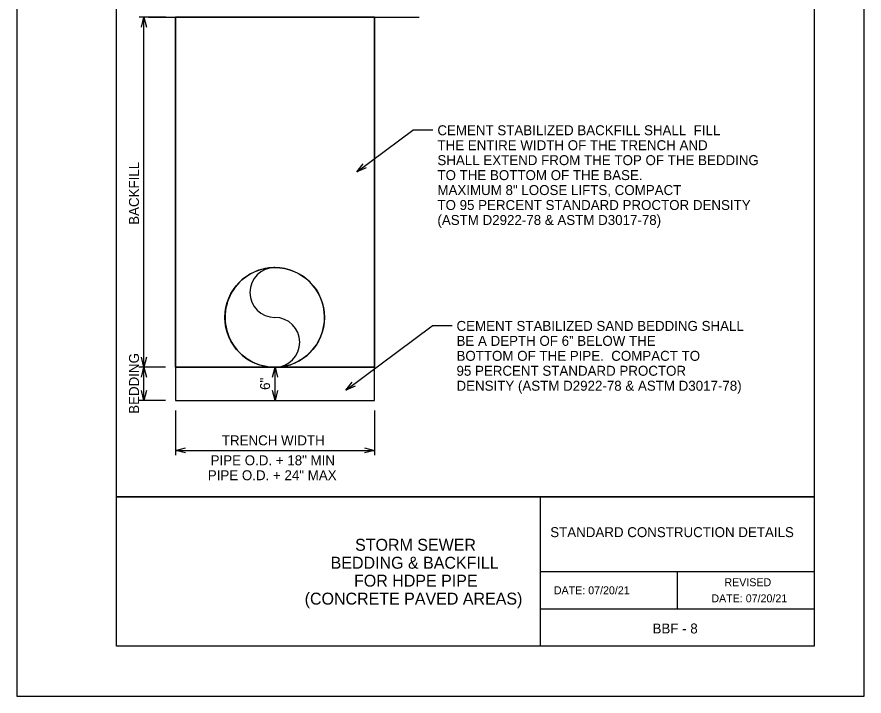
# Model space of a CAD drawing. Extents: x 2082577.3 to 2082585.8, y 13331260.5 to 13331271.5.
# Drawn here: x 2082577.35 to 2082585.85, y 13331260.51 to 13331267.32 of the extents above; entities that cross this region are included whole.
import ezdxf

# ---------------------------------------------------------------- set-up
doc = ezdxf.new("R2010")
doc.units = 0
for name, color, linetype in [('Detail', 7, 'Continuous'), ('Detail Label', 7, 'Continuous'), ('Level 60', 7, 'Continuous'), ('Non-Print', 7, 'Continuous'), ('Sheet Title Block', 7, 'Continuous')]:
    doc.layers.add(name, color=color, linetype=linetype)

msp = doc.modelspace()

# ---------------------------------------------------------------- linework, layer by layer
at = {"layer": 'Detail'}
for p, q in [((2082578.6671, 13331267.3165), (2082581.3838, 13331267.3165)), ((2082580.935, 13331267.3165), (2082578.9394, 13331267.3165)), ((2082578.9394, 13331267.3165), (2082578.9394, 13331263.8037)), ((2082580.935, 13331263.8037), (2082580.935, 13331267.3165)), ((2082579.9372, 13331263.8037), (2082578.9394, 13331263.8037)), ((2082578.9394, 13331263.8037), (2082579.9311, 13331263.8037)), ((2082580.935, 13331263.8037), (2082579.9439, 13331263.8037)), ((2082579.9439, 13331263.8037), (2082580.935, 13331263.8037))]:
    msp.add_line(p, q, dxfattribs=at)
for points in [[(2082578.9394, 13331267.3165), (2082580.935, 13331267.3165), (2082580.935, 13331263.8037), (2082578.9394, 13331263.8037)], [(2082580.935, 13331263.8037), (2082578.9394, 13331263.8037), (2082578.9394, 13331263.4703), (2082580.935, 13331263.4703)]]:
    msp.add_lwpolyline(points, close=True, dxfattribs=at)
for points in [[(2082579.934, 13331264.8037), (2082579.934, 13331264.8037)], [(2082578.9394, 13331263.8037), (2082578.9394, 13331263.4703), (2082579.9372, 13331263.4703), (2082580.935, 13331263.4703), (2082580.935, 13331263.8037)], [(2082579.9439, 13331263.8037), (2082579.9416, 13331263.8037), (2082579.9373, 13331263.8037)], [(2082579.9439, 13331263.8038), (2082579.9439, 13331263.8037)]]:
    msp.add_lwpolyline(points, dxfattribs=at)
msp.add_circle((2082579.9339, 13331264.3037), 0.5, dxfattribs=at)
for centre, radius, start, end in [((2082579.9339, 13331264.3037), 0.5, 90.89438, 269.67935), ((2082579.9339, 13331264.3037), 0.5, 271.14637, 89.99883), ((2082579.9372, 13331264.4702), 0.6665, 269.99847, 270.00153)]:
    msp.add_arc(centre, radius, start, end, dxfattribs=at)
for centre, major_axis, start_param, end_param in [((2082579.9356, 13331264.3037), (0.0005, 0.5), 0.004231, 3.145824), ((2082579.9356, 13331264.5537), (0.0002, 0.25), 0.007512, 3.142566), ((2082579.9356, 13331264.3037), (0.0005, 0.5), 0.004231, 0.019862), ((2082579.9356, 13331264.0537), (0.0002, 0.25), 3.149104, 6.284113)]:
    msp.add_ellipse(centre, major_axis=major_axis, ratio=0.999953, start_param=start_param, end_param=end_param, dxfattribs=at)
at = {"layer": 'Detail Label'}
for p, q in [((2082578.8407, 13331267.3165), (2082578.5733, 13331267.3165)), ((2082578.622, 13331263.8037), (2082578.6216, 13331267.3165)), ((2082580.7564, 13331265.7632), (2082581.3199, 13331266.1811)), ((2082581.5199, 13331266.1811), (2082581.3199, 13331266.1811)), ((2082580.6465, 13331263.5744), (2082581.5138, 13331264.2183)), ((2082581.7138, 13331264.2183), (2082581.5138, 13331264.2183)), ((2082578.8394, 13331263.8037), (2082578.572, 13331263.8037)), ((2082578.622, 13331263.4703), (2082578.622, 13331263.8037)), ((2082579.9372, 13331263.4703), (2082579.9372, 13331263.8037)), ((2082578.8394, 13331263.4703), (2082578.572, 13331263.4703)), ((2082578.9394, 13331263.3703), (2082578.9394, 13331262.9203)), ((2082580.935, 13331263.3703), (2082580.935, 13331262.9203)), ((2082578.9394, 13331262.9703), (2082580.935, 13331262.9703))]:
    msp.add_line(p, q, dxfattribs=at)
for points in [[(2082578.597, 13331267.2165), (2082578.622, 13331267.3165), (2082578.647, 13331267.2165)], [(2082580.8516, 13331265.8027), (2082580.7564, 13331265.7632), (2082580.8218, 13331265.8428)], [(2082578.647, 13331263.9037), (2082578.622, 13331263.8037), (2082578.597, 13331263.9037)], [(2082578.597, 13331263.7037), (2082578.622, 13331263.8037), (2082578.647, 13331263.7037)], [(2082579.9122, 13331263.7037), (2082579.9372, 13331263.8037), (2082579.9622, 13331263.7037)], [(2082580.7417, 13331263.6139), (2082580.6465, 13331263.5744), (2082580.7119, 13331263.6541)], [(2082578.647, 13331263.5703), (2082578.622, 13331263.4703), (2082578.597, 13331263.5703)], [(2082579.9622, 13331263.5703), (2082579.9372, 13331263.4703), (2082579.9122, 13331263.5703)], [(2082579.0394, 13331262.9453), (2082578.9394, 13331262.9703), (2082579.0394, 13331262.9953)], [(2082580.835, 13331262.9953), (2082580.935, 13331262.9703), (2082580.835, 13331262.9453)]]:
    msp.add_lwpolyline(points, dxfattribs=at)
at = {"layer": 'Level 60'}
for p, q in [((2082578.7112, 13331267.3165), (2082578.7112, 13331267.3166)), ((2082578.9112, 13331267.3165), (2082578.9112, 13331267.3166)), ((2082579.1114, 13331267.3165), (2082579.1115, 13331267.3166)), ((2082579.3114, 13331267.3165), (2082579.3115, 13331267.3166)), ((2082579.5114, 13331267.3165), (2082579.5115, 13331267.3166)), ((2082579.7114, 13331267.3165), (2082579.7115, 13331267.3166)), ((2082579.9117, 13331267.3165), (2082579.9117, 13331267.3166)), ((2082580.1117, 13331267.3165), (2082580.1117, 13331267.3166)), ((2082580.3117, 13331267.3165), (2082580.3117, 13331267.3166)), ((2082580.5117, 13331267.3165), (2082580.5117, 13331267.3166)), ((2082580.7119, 13331267.3165), (2082580.7119, 13331267.3166)), ((2082580.9119, 13331267.3165), (2082580.9119, 13331267.3166)), ((2082581.1119, 13331267.3165), (2082581.1119, 13331267.3166)), ((2082581.3119, 13331267.3165), (2082581.3119, 13331267.3166))]:
    msp.add_line(p, q, dxfattribs=at)
at = {"layer": 'Non-Print'}
msp.add_lwpolyline([(2082577.3474, 13331260.5056), (2082585.8474, 13331260.5056), (2082585.8474, 13331271.5056), (2082577.3474, 13331271.5056)], close=True, dxfattribs=at)
at = {"layer": 'Sheet Title Block'}
for p, q in [((2082582.5974, 13331262.5056), (2082582.5974, 13331261.0056)), ((2082582.5974, 13331261.7556), (2082585.3474, 13331261.7556)), ((2082583.9724, 13331261.7556), (2082583.9724, 13331261.3806)), ((2082582.5974, 13331261.3806), (2082585.3474, 13331261.3806))]:
    msp.add_line(p, q, dxfattribs=at)
for points in [[(2082578.3474, 13331271.0056), (2082585.3474, 13331271.0056), (2082585.3474, 13331262.5056), (2082578.3474, 13331262.5056)], [(2082578.3474, 13331262.5056), (2082585.3474, 13331262.5056), (2082585.3474, 13331261.0056), (2082578.3474, 13331261.0056)]]:
    msp.add_lwpolyline(points, close=True, dxfattribs=at)

# ---------------------------------------------------------------- texts
at = {"layer": 'Detail Label'}
for s, p in [('CEMENT STABILIZED BACKFILL SHALL  FILL', (2082581.5666, 13331266.1311)), ('THE ENTIRE WIDTH OF THE TRENCH AND', (2082581.5666, 13331265.9811)), ('SHALL EXTEND FROM THE TOP OF THE BEDDING', (2082581.5666, 13331265.8311)), ('TO THE BOTTOM OF THE BASE.', (2082581.5666, 13331265.6811)), ('MAXIMUM 8" LOOSE LIFTS, COMPACT', (2082581.5666, 13331265.5311)), ('TO 95 PERCENT STANDARD PROCTOR DENSITY', (2082581.5666, 13331265.3811)), ('(ASTM D2922-78 & ASTM D3017-78)', (2082581.5666, 13331265.2311)), ('CEMENT STABILIZED SAND BEDDING SHALL', (2082581.758, 13331264.1683)), ('BE A DEPTH OF 6” BELOW THE', (2082581.758, 13331264.0183)), ('BOTTOM OF THE PIPE.  COMPACT TO  ', (2082581.758, 13331263.8683)), ('95 PERCENT STANDARD PROCTOR', (2082581.758, 13331263.7183)), ('DENSITY (ASTM D2922-78 & ASTM D3017-78)', (2082581.758, 13331263.5683)), ('TRENCH WIDTH', (2082579.4034, 13331263.0203)), ('PIPE O.D. + 18" MIN', (2082579.2912, 13331262.8203)), ('PIPE O.D. + 24" MAX', (2082579.2626, 13331262.6703))]:
    msp.add_text(s, height=0.1, dxfattribs=at).set_placement(p)
for s, rotation, p in [('BACKFILL', 90.0062, (2082578.5718, 13331265.2325)), ('BEDDING', 90, (2082578.572, 13331263.337)), ('6"', 90, (2082579.8872, 13331263.5766))]:
    msp.add_text(s, height=0.1, rotation=rotation, dxfattribs=at).set_placement(p)
at = {"layer": 'Sheet Title Block'}
for s, height, p in [('STANDARD CONSTRUCTION DETAILS', 0.1, (2082582.6986, 13331262.0996)), ('STORM SEWER', 0.12, (2082580.7405, 13331261.9628)), ('BEDDING & BACKFILL', 0.12, (2082580.4953, 13331261.7828)), ('FOR HDPE PIPE', 0.12, (2082580.7298, 13331261.6028)), ('REVISED', 0.08, (2082584.4461, 13331261.607)), ('(CONCRETE PAVED AREAS)', 0.12, (2082580.2345, 13331261.4228)), ('DATE: 07/20/21', 0.08, (2082582.7347, 13331261.5264)), (' DATE: 07/20/21', 0.08, (2082584.2857, 13331261.4457)), ('BBF - 8', 0.1, (2082583.7251, 13331261.1333))]:
    msp.add_text(s, height=height, dxfattribs=at).set_placement(p)

doc.saveas('drawing.dxf')
